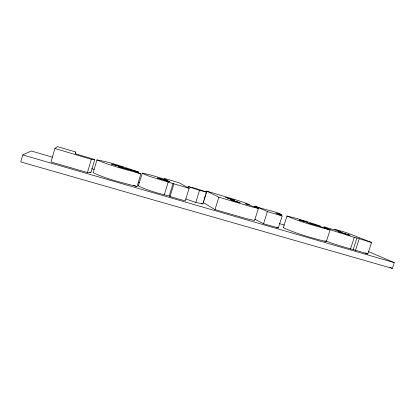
<?xml version="1.0" encoding="UTF-8"?>
<svg xmlns="http://www.w3.org/2000/svg" width="415" height="415" viewBox="0 0 415 415"><rect width="100%" height="100%" fill="white"/><g stroke="black" fill="none" stroke-linecap="round" stroke-linejoin="round"><path stroke-width="0.62" d="M75.748 152.035L75.369 153.763L94.781 159.536L90.989 172.381L87.435 172.562L51.009 161.985L54.93 148.503L57.374 146.604L75.748 152.035L75.39 153.244M52.477 157.186L31.338 150.998L22.763 154.919L20.75 161.912L392.341 268.396L394.25 262.612L368.255 251.469M87.435 172.562L91.342 159.313L94.781 159.536M138.382 171.893L118.389 166.664L132.634 170.773L140.877 173.786L137.023 186.6C122.285 182.574 106.93 179.368 93.178 172.656L96.939 159.936C110.981 162.192 124.796 167.442 138.382 171.893L138.008 173.122M138.371 185.619L142.381 173.06L152.134 175.431L166.555 179.783L164.174 178.351L179.093 182.756L189.147 188.327L185.287 200.933L170.036 196.591L169.247 195.984C158.81 193.54 148.285 190.682 138.579 186.076L138.371 185.619L138.693 185.313M166.965 181.853L167.333 180.634L157.482 177.931A6.92 0.296 17 0 0 161.228 179.316L169.751 181.703L167.333 180.634M164.319 194.884L168.194 182.133L189.147 188.327M169.247 195.984L173.091 183.368M170.036 196.591L173.911 183.861M187.793 187.772L188.156 186.579L195.59 188.358L206.629 192.078L202.987 203.89L195.781 202.468L185.697 198.92M195.781 202.468L199.491 190.402L206.629 192.078M203.692 200.627L203.143 202.416L215.012 209.611L247.413 218.944L254.592 220.484L258.405 208.382L245.566 203.796L249.768 204.704L241.343 201.54L206.639 191.076L205.716 194.059M204.061 199.428L205.347 195.252M215.012 209.611L218.861 197.177L206.639 191.076M254.603 207.267L254.976 206.073C263.624 209.793 273.345 210.509 281.775 214.617L281.396 215.821M281.775 214.617L275.799 213.087L282.133 215.94L278.325 227.954L263.551 223.742L267.379 211.614L254.976 206.073M283.352 227.337L286.952 216.002L296.715 218.446L313.828 223.81L320.556 226.102L308.511 223.177L319.566 226.351L330.055 229.977L326.304 241.597C311.841 238.065 297.384 233.951 283.761 227.908L283.352 227.337L283.886 227.306M350.509 248.953L354.27 237.385L356.973 237.987L371.575 242.5L367.825 253.949C353.886 249.415 339.465 246.453 325.832 240.861M353.243 249.446L356.973 237.987M355.463 250.432L359.229 238.884M258.405 208.382L251.236 206.743L218.861 197.177M330.055 229.977C315.545 225.921 300.657 222.155 286.952 216.002M140.877 173.786C126.139 169.569 111.059 165.933 96.939 159.936M354.27 237.385L332.27 230.413L325.236 227.716L323.783 226.818L341.031 231.741L334.376 229.096L346.717 232.737L371.575 242.5M168.194 182.133L148.933 176.157L142.096 173.242M22.763 154.919L394.25 262.612M89.775 172.028L90.989 172.381M267.379 211.614L282.133 215.94M91.653 168.656L94.138 169.382M138.288 182.304L139.528 182.673M279.43 223.623L284.405 225.08M54.93 148.503L91.342 159.313M188.156 186.579L199.491 190.402M201.156 203.246L202.987 203.89M324.572 240.965L326.304 241.597M133.521 185.22L137.023 186.6M365.49 252.927L367.825 253.949M389.991 267.338L392.341 268.396M276.655 227.109L278.325 227.954M254.727 219.136L263.551 223.742M349.923 235.279L338.095 231.529L349.923 235.279M111.863 164.132L111.557 164.169L123.001 167.359L111.863 164.132M299.594 219.893L299.215 219.872L301.456 220.801L307.956 222.393L299.594 219.893M234.402 200.139L227.902 198.339L225.604 197.239L234.402 200.139M240.052 202.738L232.841 200.741L230.071 199.418L240.052 202.738"/></g></svg>
